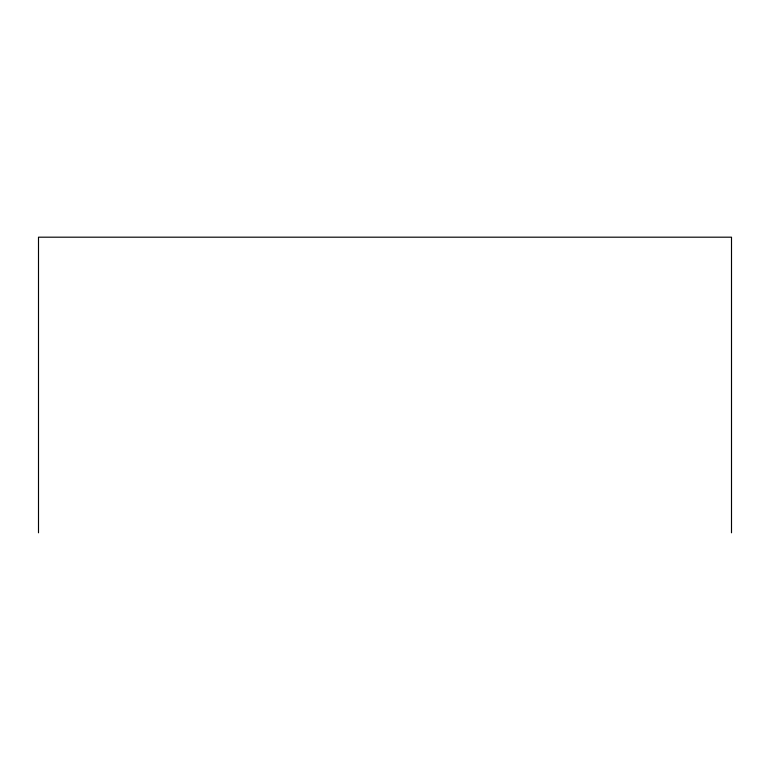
<?xml version="1.0" encoding="UTF-8"?>
<svg xmlns="http://www.w3.org/2000/svg" width="770" height="770" viewBox="0 0 770 770"><rect width="100%" height="100%" fill="white"/><g stroke="black" fill="none" stroke-linecap="round" stroke-linejoin="round"><path stroke-width="1.16" d="M731.5 532.811L731.5 237.189L38.5 237.189L38.5 532.811"/></g></svg>
